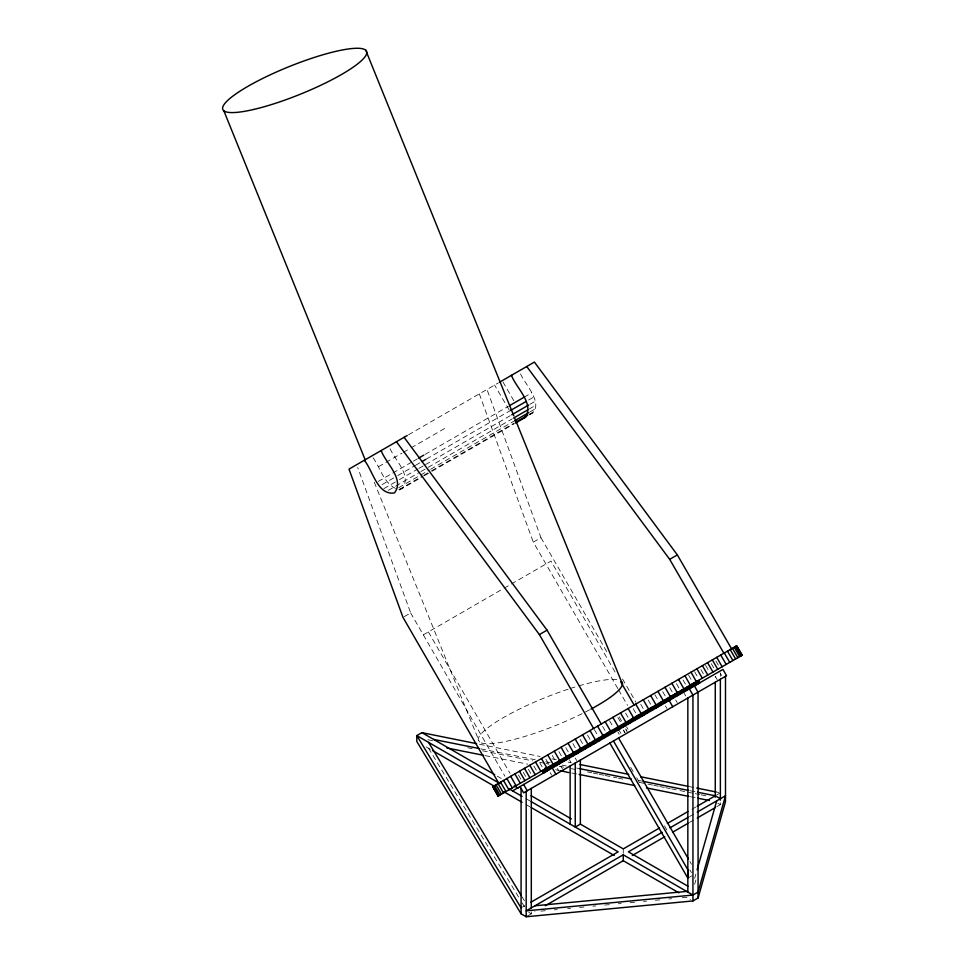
<?xml version="1.0" encoding="UTF-8"?>
<svg xmlns="http://www.w3.org/2000/svg" width="965" height="965" viewBox="0 0 965 965"><rect width="100%" height="100%" fill="white"/><g stroke="black" fill="none" stroke-linecap="round" stroke-linejoin="round"><path stroke-width="0.72" stroke-dasharray="4.83 3.62" d="M529.773 414.817C546.745 404.842 522.765 382.345 519.906 372.164M694.655 878.391L695.886 874.085M694.655 884.302L695.886 879.984M408.509 434.769L498.41 382.852M378.582 466.65L402.007 453.116M403.31 452.368L409.823 448.604M411.114 447.856L447.567 426.82M378.171 481.487L412.055 461.921M413.346 461.173L417.266 458.918M425.058 454.419L508.374 406.313M524.14 397.206L531.799 392.779M382.128 484.599L396.446 476.336M397.749 475.576L415.408 465.383M415.963 465.058L419.871 462.802M426.385 459.05L509.689 410.957M528.651 400.005L533.85 397.001M383.853 488.64L398.171 480.365M399.474 479.617L418.038 468.894M418.991 468.351L424.552 465.142M425.505 464.587L510.461 415.541M529.978 404.263L535.189 401.259M388.364 490.353L419.871 472.162M420.909 471.559L512.282 418.81M529.206 409.039L535.708 405.276M398.726 487.687L429.304 470.027M430.607 469.28L513.911 421.186M530.183 411.79L535.394 408.774M398.883 489.677L422.308 476.143M423.611 475.395L430.945 471.161M431.427 470.884L514.249 423.068M529.049 414.528L534.26 411.524M399.51 490.027L423.032 476.445M424.335 475.697L430.848 471.933M432.139 471.185L514.152 423.84M404.263 616.623L410.656 612.932L357.701 467.506M617.829 688.552L533.295 542.125L540.967 537.698L486.987 389.45M423.297 634.837L502.886 588.891M504.056 588.216L551.027 561.099L616.165 673.92M522.355 907.16L524.912 905.689M691.941 809.249L695.837 807.005M716.537 795.051L720.373 792.832M689.444 816.595L695.837 812.904M527.469 916.014L534.948 911.696M689.444 822.494L693.34 820.25M716.718 806.752L724.208 802.422M687.84 878.114L691.664 875.906M529.869 414.045L532.366 413.322M399.558 489.279L402.067 488.555C412.682 475.371 393.66 459.026 389.595 447.398M540.895 911.129L545.358 910.707M554.284 909.862L557.263 909.573M567.673 908.596L570.641 908.306M579.567 907.462L584.03 907.04M592.956 906.195L595.936 905.918M604.85 905.061L609.313 904.639M618.239 903.795L621.219 903.517M630.133 902.673L634.596 902.251M643.522 901.407L646.502 901.117M655.416 900.273L659.879 899.85M668.805 899.006L671.785 898.729M682.195 897.74L686.658 897.317L690.433 899.501M480.86 748.876L535.406 759.793M545.732 761.855L550.146 762.736M561.944 765.1L566.371 765.981M576.684 768.056L579.639 768.647M638.601 780.444L641.556 781.035M690.204 790.769L696.103 791.951M485.118 755.619L527.734 764.159M555.647 769.744L558.59 770.335M571.811 772.977L577.661 774.147M690.373 796.704L696.235 797.874M479.545 744.256L540.123 756.476M551.944 758.864L556.371 759.757M568.192 762.145L571.147 762.736M689.348 786.584L693.775 787.476M715.946 791.939L718.901 792.542M427.833 739.733L433.743 740.927M467.723 747.779L472.15 748.671M482.5 750.758L532.728 760.89M540.123 762.374L544.549 763.279M546.033 763.568L548.989 764.171M559.326 766.258L563.765 767.151M571.147 768.635L575.574 769.527M587.395 771.916L591.835 772.808M593.306 773.11L597.745 774.002M599.217 774.304L603.656 775.197M605.127 775.498L616.949 777.874M618.432 778.176L622.859 779.069M639.107 782.35L646.502 783.833M647.973 784.135L652.412 785.027M653.884 785.329L658.323 786.222M659.795 786.523L664.234 787.416M665.705 787.705L670.144 788.61M671.616 788.9L693.775 793.375M695.258 793.676L699.685 794.569M701.169 794.858L708.551 796.354M395.554 488.411C383.37 482.464 380.15 467.313 372.659 457.181M717.815 803.157L720.373 804.641L720.373 801.65M497.325 776.174L501.221 778.417M525.889 798.562L529.881 800.866M426.228 746.922L431.174 749.781M525.973 804.508L529.869 806.764M528.748 912.323L531.305 913.795L531.305 909.38M509.17 409.896L494.562 385.083M522.077 896.895L524.417 900.755M428.581 748.285L518.965 897.643M522.077 902.794L524.417 906.666M715.873 660.977L718.587 665.681M720.035 672.762L721.651 675.56M711.277 663.643L713.979 668.335M717.176 679.613L715.27 676.296L715.27 680.771M705.608 665.343L708.998 671.206M700.952 669.601L703.666 674.294M694.607 671.7L697.997 677.563M688.612 675.162L692.001 681.025M683.015 679.951L685.729 684.643M684.245 693.437L685.693 695.934M502.97 381.947L514.128 401.271M676.477 683.727L679.191 688.419M669.71 687.647L672.412 692.339M675.693 700.035L677.141 702.544M662.714 691.676L666.103 697.538M665.476 705.946L666.912 708.443M654.861 694.643L658.251 700.518M648.215 700.047L651.604 705.922M640.76 704.353L643.462 709.046M540.967 537.698L608.288 654.318M622.509 678.938L635.971 702.255M633.209 708.72L636.586 714.582M618.565 689.83L627.552 705.391M625.585 713.111L628.287 717.803M626.526 726.754L627.974 729.25M619.156 716.826L621.858 721.518M625.646 728.937L627.093 731.434L625.585 728.973M617.926 717.538L620.64 722.23M623.643 730.095L625.079 732.592M623.378 730.24L624.813 732.749M618.722 729.588L620.893 733.352M617.805 731.784L619.253 734.293M609.578 720.795L612.968 726.657M689.939 861.612L691.447 864.218M630.712 767.38L633.716 772.567M636.707 777.766L639.711 782.965M664.451 825.811L667.454 831.01M689.951 869.972L691.447 872.565M602.618 726.38L605.32 731.072M594.344 729.588L597.733 735.451M587.516 735.089L590.23 739.781M580.122 739.359L582.836 744.051M572.872 743.545L575.586 748.237M575.236 758.044L576.684 760.541M565.792 747.634L568.506 752.326M569.398 759.745L570.846 762.241M558.904 751.614L562.293 757.477M560.967 766.282L562.402 768.779M552.245 755.45L554.959 760.143M557.36 768.357L558.795 770.866M545.84 759.153L548.554 763.846M550.134 772.531L551.57 775.04M539.712 762.688L543.102 768.562M533.886 766.053L536.6 770.746M528.386 769.238L531.088 773.93M523.223 772.217L525.937 776.909M518.434 774.979L521.148 779.672M428.376 631.906L509.99 773.267M410.656 612.932L504.912 776.198M374.275 482.259L479.472 742.001M479.316 393.877L533.295 542.125M720.373 673.353L720.373 676.332M623.281 848.898L623.281 853.313M589.639 709.818A77.562 14.897 -22 0 1 479.171 741.723A77.562 14.897 -22 0 1 568.94 688.926M570.351 688.467A77.562 14.897 -22 0 1 577.396 686.272M578.843 685.85A77.562 14.897 -22 0 1 618.36 679.903"/><path stroke-width="1.45" d="M570.134 824.11L570.134 765.981M575.249 763.038L575.249 827.065L580.363 824.11L623.281 848.898L659.553 827.946M580.363 824.11L580.363 760.082M697.104 869.779L716.718 800.841M476.589 743.665L421.922 732.64L416.808 735.583L416.808 741.494L521.076 913.795L526.19 916.75L692.942 900.948L698.081 897.981L725.487 801.686L725.487 676.296M568.759 772.579L560.062 770.625M524.707 417.749C535.491 404.046 515.515 387.375 511.498 375.301M407.218 435.505L349.004 469.111L402.984 617.359L498.748 783.218M499.617 382.164L534.393 362.08L677.346 554.923L731.554 648.806M418.557 458.158L423.768 455.154M509.677 405.553L523.995 397.291M421.91 461.632L425.818 459.376M510.425 410.523L526.046 401.512M511.752 414.793L528.675 405.023M513.585 418.05L527.903 409.787M514.562 420.8L528.88 412.538M516.034 422.043L527.746 415.276M515.455 423.092L525.865 417.073M396.422 441.741L539.375 634.584L547.046 630.157L601.243 724.04M526.733 366.507L669.686 559.35L677.346 554.923M492.801 786.644L498.097 796.101L492.801 786.644L736.729 645.814L742.157 655.199L498.097 796.101M698.793 681.278L698.346 680.494L698.853 681.242L542.414 771.566L541.968 770.782M699.758 682.81L699.251 682.062L542.873 772.35L543.319 773.134M512.548 790.89L722.93 669.433L726.549 675.681L523.633 792.832L520.026 786.572M530.617 902.396L618.167 851.842L531.172 801.613M667.334 823.459L688.057 811.493M697.128 806.258L715.27 795.787L720.373 798.743M692.942 895.05L623.257 854.809L526.19 910.851L692.942 895.05L698.081 892.082L725.487 795.787L697.237 812.096M662.171 832.349L628.396 851.842L687.912 886.208M669.963 827.849L688.142 817.343M545.346 905.689L623.257 860.708L678.89 892.83M632.292 855.497L664.764 836.739M672.557 832.24L688.142 823.242M697.237 817.994L715.427 807.5M534.948 905.785L686.658 891.419M433.683 739.431L479.388 748.575M579.639 768.647L631.231 778.972M643.028 781.324L688.733 790.48M697.574 792.241L715.27 795.787M446.916 747.984L483.646 755.33M545.37 767.682L549.773 768.562M579.121 774.437L634.753 785.57M646.466 787.923L688.913 796.415M697.695 798.176L709.408 800.516M560.81 760.649L563.765 761.252M580.013 764.521L628.77 774.364M640.591 776.741L687.864 786.282M696.73 788.067L715.946 791.939M421.922 732.64L494.731 774.678M514.212 785.92L518.109 788.164M531.088 795.667L571.352 818.911M500.003 783.616L416.808 735.583L521.076 907.896M509.098 788.875L522.089 796.366M432.477 750.529L494.804 786.523M503.899 791.77L522.077 802.265M531.16 807.512L614.271 855.497M404.094 437.314L547.046 630.157M428.581 742.387L521.293 895.604M736.609 645.887L742.025 655.271M736.379 646.019L741.796 655.404M736.005 646.236L737.356 648.577M738.72 650.929L741.422 655.621M735.535 646.502L740.963 655.886M734.22 647.262L739.648 656.646M732.435 648.287L737.851 657.684M730.179 649.59L735.607 658.974M727.477 651.158L732.893 660.543M724.329 652.979L729.745 662.364M669.686 559.35L723.883 653.233M720.746 655.042L726.163 664.427M716.742 657.358L722.158 666.743M712.327 659.903L717.755 669.288M707.538 662.666L712.966 672.05M702.387 665.645L707.803 675.03M696.875 668.817L702.303 678.214M699.251 682.062L699.697 682.846M698.153 680.615L698.6 681.387M699.058 682.171L699.504 682.955M697.985 680.711L698.431 681.495M698.889 682.267L699.336 683.051M697.586 680.928L698.045 681.712M698.491 682.496L698.95 683.28M697.309 681.097L697.755 681.881M698.214 682.665L698.66 683.449M696.73 681.435L697.176 682.219M697.635 683.003L698.081 683.775M691.049 672.183L696.778 682.448M697.237 683.22L697.683 684.004M696.465 683.666L696.911 684.45M695.053 682.4L695.512 683.184M695.958 683.968L696.404 684.74M694.1 682.955L694.547 683.739M694.993 684.523L695.451 685.295M693.485 683.304L693.932 684.089M694.39 684.873L694.836 685.657M694.438 685.874L697.985 692.182M692.339 683.968L692.786 684.752M691.615 684.378L692.074 685.162M692.52 685.946L692.979 686.73M684.921 675.729L690.747 685.922M689.48 685.62L689.927 686.404M690.385 687.176L690.831 687.961M687.985 686.489L688.431 687.261M688.877 688.045L692.942 695.09L692.942 900.948M687.056 687.008L687.514 687.792M687.961 688.576L688.419 689.36M686.296 689.541L686.754 690.325M684.378 688.564L684.824 689.348M685.283 690.132L685.729 690.904M678.516 679.42L683.932 688.805M682.557 689.613L683.003 690.397M683.449 691.181L683.908 691.965M681.447 690.252L681.893 691.037M682.351 691.821L682.798 692.605M678.262 692.086L678.721 692.87M679.167 693.654L679.625 694.438M671.857 683.268L677.273 692.653M676.139 693.316L676.586 694.1M677.044 694.884L677.49 695.669M674.861 694.052L675.319 694.836M675.765 695.62L676.212 696.404M672.593 695.367L673.051 696.151M671.242 696.151L671.688 696.923M672.147 697.707L672.593 698.491M664.969 687.237L670.398 696.634M669.746 699.094L670.205 699.878M669.143 700.481L672.75 706.742M667.418 698.358L667.864 699.13M668.323 699.915L668.769 700.699M664.909 699.806L665.355 700.59M665.802 701.374L666.26 702.158M663.413 700.662L663.86 701.446M664.318 702.231L664.764 703.015M657.889 691.326L663.317 700.723M660.784 702.182L661.242 702.966M659.228 703.087L659.686 703.859M660.132 704.643L660.579 705.427M656.502 704.655L656.96 705.439M657.406 706.223L657.865 707.007M650.639 695.512L656.055 704.908M654.897 705.584L655.344 706.368M655.802 707.152L656.248 707.936M652.087 707.212L652.533 707.996M652.991 708.768L653.438 709.552M650.422 708.165L650.88 708.949M651.327 709.733L651.785 710.517M643.245 699.782L648.661 709.178M647.539 709.83L647.985 710.614M645.838 710.819L646.285 711.591M646.743 712.375L647.189 713.159M642.883 712.52L643.329 713.304M643.776 714.088L644.234 714.872M635.742 704.124L641.592 714.305M642.051 715.089L642.497 715.873M620.652 681.7L634.138 705.053M638.13 715.258L638.589 716.042M639.035 716.826L639.481 717.61M636.369 716.283L636.816 717.067M637.274 717.839L637.72 718.623M628.155 708.503L633.571 717.888M633.317 718.044L633.764 718.828M634.222 719.613L634.668 720.385M631.532 719.07L631.978 719.854M632.437 720.638L632.883 721.422M629.349 722.423L629.807 723.207M626.647 721.892L627.105 722.676M627.552 723.461L627.998 724.245M620.507 712.918L625.923 722.303M624.452 725.246L624.898 726.03M621.737 724.727L622.196 725.511M622.642 726.295L623.101 727.067M619.53 728.08L619.988 728.865M612.835 717.345L618.263 726.729M616.828 727.562L617.274 728.346M617.733 729.13L618.179 729.914M614.633 730.915L615.079 731.699M618.577 738.02L688.443 859.019M611.919 730.396L612.377 731.18M612.823 731.952L613.282 732.737M605.176 721.76L610.604 731.156M608.843 732.17L609.289 732.954M609.747 733.738L610.194 734.522M613.475 740.963L687.84 869.767L687.84 878.114L609.856 743.05M607.057 733.207L607.504 733.991M607.962 734.763L608.408 735.547M604.006 734.968L604.452 735.752M597.564 726.163L602.98 735.547M602.244 735.981L602.691 736.765M603.137 737.55L603.595 738.334M599.229 737.718L599.675 738.502M539.375 634.584L593.572 728.466M597.492 738.72L597.95 739.504M598.396 740.288L598.843 741.072M590.001 730.529L595.429 739.914M594.537 740.432L594.995 741.216M595.441 742.001L595.888 742.785M592.836 741.409L593.294 742.194M593.74 742.978L594.187 743.762M589.953 743.086L590.399 743.87M590.845 744.642L591.304 745.426M588.288 744.039L588.734 744.823M589.193 745.607L589.639 746.391M582.546 734.823L587.975 744.22M585.478 745.668L585.924 746.452M583.861 746.596L584.32 747.368M584.766 748.152L585.224 748.937M581.147 748.165L581.593 748.949M582.04 749.733L582.498 750.517M575.224 739.057L580.641 748.442M579.591 749.057L580.037 749.841M580.496 750.625L580.942 751.409M577.866 752.145L578.312 752.929M575.466 751.446L575.924 752.218M576.37 753.002L576.829 753.786M568.047 743.207L573.463 752.591M572.957 752.893L573.403 753.677M573.861 754.461L574.308 755.245M571.521 753.713L571.98 754.497M572.426 755.281L572.884 756.065M569.133 755.1L569.579 755.885M567.77 755.885L568.228 756.669M568.674 757.453L569.133 758.225M561.063 747.236L566.479 756.62M565.514 757.187L565.96 757.971M566.407 758.755L566.865 759.539M564.236 757.923L564.682 758.707M565.14 759.491L565.587 760.275M562.1 759.153L562.559 759.938M560.906 759.841L561.365 760.625M561.811 761.409L562.269 762.193M381.187 450.534C385.204 462.609 405.179 479.279 394.395 492.982C377.146 495.467 372.695 469.834 364.251 460.317M554.284 751.144L559.7 760.541M558.928 760.987L559.374 761.771M559.833 762.555L560.279 763.339M557.818 761.626L558.277 762.41M558.723 763.194L559.169 763.978M555.997 762.688L556.443 763.472M556.902 764.256L557.348 765.028M554.971 763.267L555.43 764.051M555.876 764.835L556.335 765.619M553.307 764.232L553.765 765.016M547.746 754.92L553.162 764.316M552.39 764.763L552.849 765.547M553.295 766.331L553.741 767.115M555.912 774.207L551.799 767.199M550.894 765.631L551.341 766.415M550.074 766.101L550.52 766.885M550.979 767.67L551.425 768.454M548.747 766.861L549.206 767.645M548.036 767.284L548.482 768.068M548.94 768.84L549.387 769.624M541.474 758.55L547.336 768.719M547.794 769.503L548.241 770.287M546.274 768.297L546.733 769.081M547.179 769.865L547.638 770.637M545.322 768.852L545.768 769.636M546.214 770.42L546.673 771.192M544.815 769.141L545.261 769.925M545.72 770.709L546.166 771.481M544.043 769.587L544.489 770.372M543.645 769.817L544.091 770.601M544.549 771.373L544.996 772.157M543.971 771.711L544.417 772.495M542.776 770.311L543.235 771.095M543.681 771.879L544.139 772.663M542.221 770.637L542.837 771.325M543.126 772.205L543.741 772.881M535.479 762L540.907 771.385M529.809 765.281L535.225 774.666M524.478 768.357L529.894 777.742M519.496 771.24L524.912 780.625M523.633 784.485L527.252 790.745M514.888 773.894L520.304 783.278M510.678 776.33L516.094 785.715M506.866 778.526L512.294 787.91M503.501 780.468L508.917 789.865M500.558 782.169L505.974 791.553M498.073 783.604L503.489 792.989M496.046 784.774L501.462 794.159M494.49 785.667L499.906 795.064M493.405 786.294L498.821 795.691M493.031 786.511L498.459 795.896M365.639 49.975L513.826 415.855M514.96 418.653L621.291 681.194A77.562 14.897 -22 0 1 590.954 709.106M223.832 110.782L365.228 459.907M720.373 679.251L720.373 800.166M715.27 682.267L715.27 797.211M698.057 692.134L698.081 897.981M687.84 698.033L687.84 892.094M623.257 854.809L623.257 860.708M531.305 788.405L531.305 907.824M526.19 791.36L526.19 916.75M521.076 788.405L521.076 913.795M253.867 109.419A77.562 14.897 -22 0 0 366.616 53.775A77.562 14.897 -22 0 0 263.71 77.948A77.562 14.897 -22 0 0 253.867 109.419"/></g></svg>
